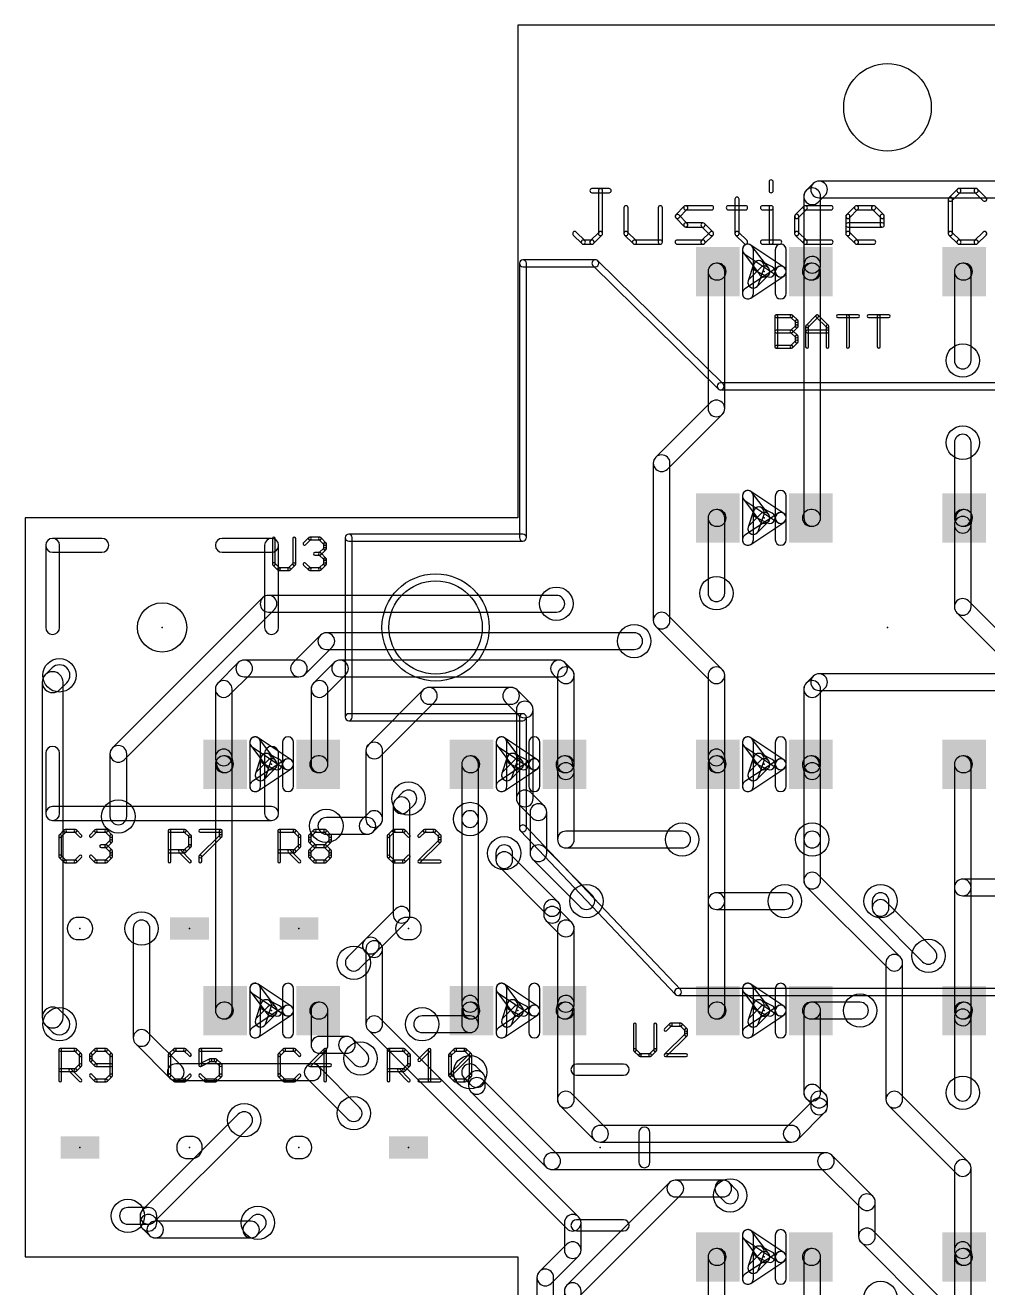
# Model space of a CAD drawing. Extents: x 1.5 to 33.1, y 0.5 to 50.
# Drawn here: x 1.5 to 19.08, y 26.94 to 50 of the extents above; entities that cross this region are included whole.
import ezdxf

# ---------------------------------------------------------------- set-up
doc = ezdxf.new("R2010")
doc.units = 0
for name, color, linetype in [('16', 175, 'CONTINUOUS'), ('18', 82, 'CONTINUOUS'), ('20', 7, 'CONTINUOUS'), ('21', 251, 'CONTINUOUS'), ('22', 2, 'CONTINUOUS'), ('23', 7, 'CONTINUOUS'), ('24', 7, 'CONTINUOUS'), ('25', 253, 'CONTINUOUS')]:
    doc.layers.add(name, color=color, linetype=linetype)

# ---------------------------------------------------------------- blocks, each defined once
blk = doc.blocks.new('RECT')
blk.add_solid([(-0.5, -0.5), (0.5, -0.5), (-0.5, 0.5), (0.5, 0.5)])
blk = doc.blocks.new('ROUNDV')
blk.add_circle((0, 0), 0.5)

msp = doc.modelspace()

# ---------------------------------------------------------------- linework, layer by layer
at = {"layer": '16'}
for points in [[(15.8922, 47.1078), (15.7672, 46.9828, 1), (15.9828, 46.7672), (16.1078, 46.8922, 1)], [(20.25, 47.1524), (16, 47.1524, 1), (16, 46.8476), (20.25, 46.8476, 1)], [(15.7226, 46.875), (15.7226, 45.625, 1), (16.0274, 45.625), (16.0274, 46.875, 1)], [(15.7256, 45.6549), (15.7006, 45.5299, 1), (15.9994, 45.4701), (16.0244, 45.5951, 1)], [(14.2774, 43), (14.2774, 45.5, 1), (13.9726, 45.5), (13.9726, 43, 1)], [(14.125, 45.3476), (14.15, 45.3476, 1), (14.15, 45.6524), (14.125, 45.6524, 1)], [(15.875, 45.6524), (15.85, 45.6524, 1), (15.85, 45.3476), (15.875, 45.3476, 1)], [(15.7226, 45.5), (15.7226, 41, 1), (16.0274, 41), (16.0274, 45.5, 1)], [(18.7774, 43.875), (18.7774, 45.5, 1), (18.4726, 45.5), (18.4726, 43.875, 1)], [(18.625, 45.3476), (18.65, 45.3476, 1), (18.65, 45.6524), (18.625, 45.6524, 1)], [(13.2328, 41.8922), (14.2328, 42.8922, 1), (14.0172, 43.1078), (13.0172, 42.1078, 1)], [(18.4726, 42.375), (18.4726, 41, 1), (18.7774, 41), (18.7774, 42.375, 1)], [(13.2774, 39.125), (13.2774, 42, 1), (12.9726, 42), (12.9726, 39.125, 1)], [(14.2774, 39.625), (14.2774, 41, 1), (13.9726, 41), (13.9726, 39.625, 1)], [(14.125, 40.8476), (14.15, 40.8476, 1), (14.15, 41.1524), (14.125, 41.1524, 1)], [(15.875, 41.1524), (15.85, 41.1524, 1), (15.85, 40.8476), (15.875, 40.8476, 1)], [(18.625, 40.8476), (18.65, 40.8476, 1), (18.65, 41.1524), (18.625, 41.1524, 1)], [(18.7744, 40.8451), (18.7994, 40.9701, 1), (18.5006, 41.0299), (18.4756, 40.9049, 1)], [(18.7774, 39.375), (18.7774, 40.875, 1), (18.4726, 40.875), (18.4726, 39.375, 1)], [(5.8358, 39.5413), (3.0926, 36.7981, 1), (3.3082, 36.5825), (6.0514, 39.3257, 1)], [(11.2014, 39.5859), (5.9436, 39.5859, 1), (5.9436, 39.2811), (11.2014, 39.2811, 1)], [(19.6078, 38.6078), (18.7328, 39.4828, 1), (18.5172, 39.2672), (19.3922, 38.3922, 1)], [(14.2328, 38.2328), (13.2328, 39.2328, 1), (13.0172, 39.0172), (14.0172, 38.0172, 1)], [(6.6078, 38.1422), (7.1078, 38.6422, 1), (6.8922, 38.8578), (6.3922, 38.3578, 1)], [(7, 38.5976), (12.625, 38.5976, 1), (12.625, 38.9024), (7, 38.9024, 1)], [(1.9903, 38.2597), (1.8653, 38.1347, 1), (2.1347, 37.8653), (2.2597, 37.9903, 1)], [(5.2328, 37.7672), (5.6078, 38.1422, 1), (5.3922, 38.3578), (5.0172, 37.9828, 1)], [(5.5, 38.0976), (6.5, 38.0976, 1), (6.5, 38.4024), (5.5, 38.4024, 1)], [(7.1422, 38.3578), (6.7672, 37.9828, 1), (6.9828, 37.7672), (7.3578, 38.1422, 1)], [(11.25, 38.4024), (7.25, 38.4024, 1), (7.25, 38.0976), (11.25, 38.0976, 1)], [(11.4828, 38.2328), (11.3578, 38.3578, 1), (11.1422, 38.1422), (11.2672, 38.0172, 1)], [(1.8095, 38), (1.8095, 31.875, 1), (2.1905, 31.875), (2.1905, 38, 1)], [(11.5274, 36.5), (11.5274, 38.125, 1), (11.2226, 38.125), (11.2226, 36.5, 1)], [(14.2774, 36.625), (14.2774, 38.125, 1), (13.9726, 38.125), (13.9726, 36.625, 1)], [(15.8922, 38.1078), (15.7672, 37.9828, 1), (15.9828, 37.7672), (16.1078, 37.8922, 1)], [(20.25, 38.1524), (16, 38.1524, 1), (16, 37.8476), (20.25, 37.8476, 1)], [(5.2774, 36.625), (5.2774, 37.875, 1), (4.9726, 37.875), (4.9726, 36.625, 1)], [(6.7226, 37.875), (6.7226, 36.5, 1), (7.0274, 36.5), (7.0274, 37.875, 1)], [(7.9828, 36.6422), (8.9828, 37.6422, 1), (8.7672, 37.8578), (7.7672, 36.8578, 1)], [(8.875, 37.5976), (10.375, 37.5976, 1), (10.375, 37.9024), (8.875, 37.9024, 1)], [(10.2672, 37.6422), (10.5172, 37.3922, 1), (10.7328, 37.6078), (10.4828, 37.8578, 1)], [(15.7226, 37.875), (15.7226, 36.5, 1), (16.0274, 36.5), (16.0274, 37.875, 1)], [(10.4726, 37.5), (10.4726, 35.875, 1), (10.7774, 35.875), (10.7774, 37.5, 1)], [(8.0274, 35.5), (8.0274, 36.75, 1), (7.7226, 36.75), (7.7226, 35.5, 1)], [(3.048, 36.6903), (3.048, 35.5473, 1), (3.3528, 35.5473), (3.3528, 36.6903, 1)], [(4.9756, 36.5951), (5.0006, 36.4701, 1), (5.2994, 36.5299), (5.2744, 36.6549, 1)], [(13.9756, 36.5951), (14.0006, 36.4701, 1), (14.2994, 36.5299), (14.2744, 36.6549, 1)], [(4.9726, 36.5), (4.9726, 32, 1), (5.2774, 32), (5.2774, 36.5, 1)], [(5.125, 36.3476), (5.15, 36.3476, 1), (5.15, 36.6524), (5.125, 36.6524, 1)], [(6.875, 36.6524), (6.85, 36.6524, 1), (6.85, 36.3476), (6.875, 36.3476, 1)], [(9.7774, 35.5), (9.7774, 36.5, 1), (9.4726, 36.5), (9.4726, 35.5, 1)], [(9.625, 36.3476), (9.65, 36.3476, 1), (9.65, 36.6524), (9.625, 36.6524, 1)], [(11.375, 36.6524), (11.35, 36.6524, 1), (11.35, 36.3476), (11.375, 36.3476, 1)], [(11.5244, 36.4049), (11.4994, 36.5299, 1), (11.2006, 36.4701), (11.2256, 36.3451, 1)], [(11.5274, 35.125), (11.5274, 36.375, 1), (11.2226, 36.375), (11.2226, 35.125, 1)], [(13.9726, 36.5), (13.9726, 34, 1), (14.2774, 34), (14.2774, 36.5, 1)], [(14.125, 36.3476), (14.15, 36.3476, 1), (14.15, 36.6524), (14.125, 36.6524, 1)], [(15.875, 36.6524), (15.85, 36.6524, 1), (15.85, 36.3476), (15.875, 36.3476, 1)], [(16.0244, 36.4049), (15.9994, 36.5299, 1), (15.7006, 36.4701), (15.7256, 36.3451, 1)], [(16.0274, 35.125), (16.0274, 36.375, 1), (15.7226, 36.375), (15.7226, 35.125, 1)], [(18.7774, 34.25), (18.7774, 36.5, 1), (18.4726, 36.5), (18.4726, 34.25, 1)], [(18.625, 36.3476), (18.65, 36.3476, 1), (18.65, 36.6524), (18.625, 36.6524, 1)], [(8.4828, 35.6422), (8.6078, 35.7672, 1), (8.3922, 35.9828), (8.2672, 35.8578, 1)], [(10.5172, 35.7672), (10.7672, 35.5172, 1), (10.9828, 35.7328), (10.7328, 35.9828, 1)], [(8.5274, 33.75), (8.5274, 35.75, 1), (8.2226, 35.75), (8.2226, 33.75, 1)], [(10.7226, 35.625), (10.7226, 34.875, 1), (11.0274, 34.875), (11.0274, 35.625, 1)], [(7, 35.2226), (7.75, 35.2226, 1), (7.75, 35.5274), (7, 35.5274, 1)], [(7.8578, 35.2672), (7.9828, 35.3922, 1), (7.7672, 35.6078), (7.6422, 35.4828, 1)], [(9.7774, 32.125), (9.7774, 35.5, 1), (9.4726, 35.5), (9.4726, 32.125, 1)], [(13.5, 35.2774), (11.375, 35.2774, 1), (11.375, 34.9726), (13.5, 34.9726, 1)], [(16.0274, 34.375), (16.0274, 35.125, 1), (15.7226, 35.125), (15.7226, 34.375, 1)], [(11.2328, 33.9828), (10.3578, 34.8578, 1), (10.1422, 34.6422), (11.0172, 33.7672, 1)], [(10.4024, 34.75), (10.4024, 34.875, 1), (10.0976, 34.875), (10.0976, 34.75, 1)], [(10.7672, 34.7672), (11.6422, 33.8922, 1), (11.8578, 34.1078), (10.9828, 34.9828, 1)], [(17.4828, 32.9828), (15.9828, 34.4828, 1), (15.7672, 34.2672), (17.2672, 32.7672, 1)], [(18.7774, 32), (18.7774, 34.25, 1), (18.4726, 34.25), (18.4726, 32, 1)], [(18.625, 34.0976), (20.625, 34.0976, 1), (20.625, 34.4024), (18.625, 34.4024, 1)], [(13.9726, 34), (13.9726, 32, 1), (14.2774, 32), (14.2774, 34, 1)], [(15.375, 34.1524), (14.125, 34.1524, 1), (14.125, 33.8476), (15.375, 33.8476, 1)], [(17.2774, 33.875), (17.2774, 34, 1), (16.9726, 34), (16.9726, 33.875, 1)], [(7.9203, 33.0797), (8.4828, 33.6422, 1), (8.2672, 33.8578), (7.7047, 33.2953, 1)], [(11.4828, 33.6078), (11.2328, 33.8578, 1), (11.0172, 33.6422), (11.2672, 33.3922, 1)], [(11.2774, 33.75), (11.2774, 33.875, 1), (10.9726, 33.875), (10.9726, 33.75, 1)], [(18.1078, 33.1078), (17.2328, 33.9828, 1), (17.0172, 33.7672), (17.8922, 32.8922, 1)], [(3.7774, 31.5), (3.7774, 33.5, 1), (3.4726, 33.5), (3.4726, 31.5, 1)], [(11.5274, 32.125), (11.5274, 33.5, 1), (11.2226, 33.5), (11.2226, 32.125, 1)], [(7.6078, 32.7672), (7.9203, 33.0797, 1), (7.7047, 33.2953), (7.3922, 32.9828, 1)], [(7.9828, 33.2328), (7.9203, 33.2953, 1), (7.7047, 33.0797), (7.7672, 33.0172, 1)], [(7.7226, 33.125), (7.7226, 31.75, 1), (8.0274, 31.75), (8.0274, 33.125, 1)], [(17.5274, 30.375), (17.5274, 32.875, 1), (17.2226, 32.875), (17.2226, 30.375, 1)], [(1.8653, 31.7403), (1.9903, 31.6153, 1), (2.2597, 31.8847), (2.1347, 32.0097, 1)], [(5.125, 31.8476), (5.15, 31.8476, 1), (5.15, 32.1524), (5.125, 32.1524, 1)], [(6.875, 32.1524), (6.85, 32.1524, 1), (6.85, 31.8476), (6.875, 31.8476, 1)], [(7.0274, 31.375), (7.0274, 32, 1), (6.7226, 32), (6.7226, 31.375, 1)], [(9.4756, 32.0951), (9.5006, 31.9701, 1), (9.7994, 32.0299), (9.7744, 32.1549, 1)], [(9.4726, 32), (9.4726, 31.75, 1), (9.7774, 31.75), (9.7774, 32, 1)], [(9.625, 31.8476), (9.65, 31.8476, 1), (9.65, 32.1524), (9.625, 32.1524, 1)], [(11.2256, 32.1549), (11.2006, 32.0299, 1), (11.4994, 31.9701), (11.5244, 32.0951, 1)], [(11.375, 32.1524), (11.35, 32.1524, 1), (11.35, 31.8476), (11.375, 31.8476, 1)], [(11.5274, 30.375), (11.5274, 32, 1), (11.2226, 32), (11.2226, 30.375, 1)], [(14.125, 31.8476), (14.15, 31.8476, 1), (14.15, 32.1524), (14.125, 32.1524, 1)], [(15.875, 32.1524), (15.85, 32.1524, 1), (15.85, 31.8476), (15.875, 31.8476, 1)], [(16.75, 32.1524), (15.85, 32.1524, 1), (15.85, 31.8476), (16.75, 31.8476, 1)], [(15.7226, 32), (15.7226, 30.5, 1), (16.0274, 30.5), (16.0274, 32, 1)], [(18.625, 31.8476), (18.65, 31.8476, 1), (18.65, 32.1524), (18.625, 32.1524, 1)], [(18.7744, 31.8451), (18.7994, 31.9701, 1), (18.5006, 32.0299), (18.4756, 31.9049, 1)], [(7.7672, 31.6422), (11.3922, 28.0172, 1), (11.6078, 28.2328), (7.9828, 31.8578, 1)], [(9.625, 31.9024), (8.75, 31.9024, 1), (8.75, 31.5976), (9.625, 31.5976, 1)], [(18.4726, 31.875), (18.4726, 30.5, 1), (18.7774, 30.5), (18.7774, 31.875, 1)], [(4.3578, 30.9828), (3.7328, 31.6078, 1), (3.5172, 31.3922), (4.1422, 30.7672, 1)], [(7.375, 31.5274), (6.875, 31.5274, 1), (6.875, 31.2226), (7.375, 31.2226, 1)], [(7.7328, 31.2328), (7.4828, 31.4828, 1), (7.2672, 31.2672), (7.5172, 31.0172, 1)], [(6.75, 31.0274), (4.25, 31.0274, 1), (4.25, 30.7226), (6.75, 30.7226, 1)], [(7.6078, 30.2328), (6.8578, 30.9828, 1), (6.6422, 30.7672), (7.3922, 30.0172, 1)], [(9.5172, 30.7672), (9.6422, 30.6422, 1), (9.8578, 30.8578), (9.7328, 30.9828, 1)], [(9.6422, 30.5172), (11.0172, 29.1422, 1), (11.2328, 29.3578), (9.8578, 30.7328, 1)], [(9.5976, 30.75), (9.5976, 30.625, 1), (9.9024, 30.625), (9.9024, 30.75, 1)], [(12.1078, 29.8578), (11.4828, 30.4828, 1), (11.2672, 30.2672), (11.8922, 29.6422, 1)], [(15.7672, 30.3922), (15.8922, 30.2672, 1), (16.1078, 30.4828), (15.9828, 30.6078, 1)], [(15.8476, 30.375), (15.8476, 30.25, 1), (16.1524, 30.25), (16.1524, 30.375, 1)], [(18.7328, 29.2328), (17.4828, 30.4828, 1), (17.2672, 30.2672), (18.5172, 29.0172, 1)], [(15.8922, 30.3578), (15.3922, 29.8578, 1), (15.6078, 29.6422), (16.1078, 30.1422, 1)], [(5.3922, 30.1078), (3.6422, 28.3578, 1), (3.8578, 28.1422), (5.6078, 29.8922, 1)], [(15.5, 29.9024), (12, 29.9024, 1), (12, 29.5976), (15.5, 29.5976, 1)], [(11.125, 29.0976), (16.125, 29.0976, 1), (16.125, 29.4024), (11.125, 29.4024, 1)], [(16.0172, 29.1422), (16.7672, 28.3922, 1), (16.9828, 28.6078), (16.2328, 29.3578, 1)], [(18.7774, 27.625), (18.7774, 29.125, 1), (18.4726, 29.125), (18.4726, 27.625, 1)], [(13.2672, 28.8578), (11.3922, 26.9828, 1), (11.6078, 26.7672), (13.4828, 28.6422, 1)], [(14.25, 28.9024), (13.375, 28.9024, 1), (13.375, 28.5976), (14.25, 28.5976, 1)], [(14.4828, 28.7328), (14.3578, 28.8578, 1), (14.1422, 28.6422), (14.2672, 28.5172, 1)], [(16.7226, 28.5), (16.7226, 27.875, 1), (17.0274, 27.875), (17.0274, 28.5, 1)], [(3.75, 28.4024), (3.375, 28.4024, 1), (3.375, 28.0976), (3.75, 28.0976, 1)], [(3.9024, 28.125), (3.9024, 28.25, 1), (3.5976, 28.25), (3.5976, 28.125, 1)], [(3.6422, 28.0172), (3.7672, 27.8922, 1), (3.9828, 28.1078), (3.8578, 28.2328, 1)], [(3.875, 27.8476), (5.625, 27.8476, 1), (5.625, 28.1524), (3.875, 28.1524, 1)], [(5.7328, 27.8922), (5.8578, 28.0172, 1), (5.6422, 28.2328), (5.5172, 28.1078, 1)], [(11.3476, 28.125), (11.3476, 27.625, 1), (11.6524, 27.625), (11.6524, 28.125, 1)], [(16.7672, 27.7672), (18.0172, 26.5172, 1), (18.2328, 26.7328), (16.9828, 27.9828, 1)], [(11.3922, 27.7328), (10.8922, 27.2328, 1), (11.1078, 27.0172), (11.6078, 27.5172, 1)], [(18.4756, 27.5951), (18.5006, 27.4701, 1), (18.7994, 27.5299), (18.7744, 27.6549, 1)], [(13.9726, 27.5), (13.9726, 25.875, 1), (14.2774, 25.875), (14.2774, 27.5, 1)], [(14.125, 27.3476), (14.15, 27.3476, 1), (14.15, 27.6524), (14.125, 27.6524, 1)], [(15.875, 27.6524), (15.85, 27.6524, 1), (15.85, 27.3476), (15.875, 27.3476, 1)], [(15.7226, 27.5), (15.7226, 26.375, 1), (16.0274, 26.375), (16.0274, 27.5, 1)], [(18.7774, 25), (18.7774, 27.5, 1), (18.4726, 27.5), (18.4726, 25, 1)], [(18.625, 27.3476), (18.65, 27.3476, 1), (18.65, 27.6524), (18.625, 27.6524, 1)], [(10.8476, 27.125), (10.8476, 22, 1), (11.1524, 22), (11.1524, 27.125, 1)], [(11.3476, 26.875), (11.3476, 24.125, 1), (11.6524, 24.125), (11.6524, 26.875, 1)]]:
    msp.add_lwpolyline(points, format="xyb", close=True, dxfattribs=at)
at = {"layer": '20'}
for p, q in [((24, 50), (10.5, 50)), ((10.5, 50), (10.5, 41)), ((1.5, 41), (1.5, 27.5)), ((10.5, 41), (1.5, 41)), ((1.5, 27.5), (10.5, 27.5)), ((10.5, 27.5), (10.5, 0.5))]:
    msp.add_line(p, q, dxfattribs=at)
for centre, radius in [((17.25, 48.5), 0.8), ((4, 39), 0.45)]:
    msp.add_circle(centre, radius, dxfattribs=at)
at = {"layer": '21'}
for points in [[(11.916, 45.7155), (10.59, 45.7155, 1), (10.59, 45.5885), (11.916, 45.5885, 1)], [(10.5265, 45.652), (10.5265, 40.64, 1), (10.6535, 40.64), (10.6535, 45.652, 1)], [(14.2465, 43.4493), (11.9605, 45.6973, 1), (11.8715, 45.6067), (14.1575, 43.3587, 1)], [(20.952, 43.4675), (14.202, 43.4675, 1), (14.202, 43.3405), (20.952, 43.3405, 1)], [(2.9, 40.627), (2, 40.627, 1), (2, 40.373), (2.9, 40.373, 1)], [(1.873, 40.5), (1.873, 39, 1), (2.127, 39), (2.127, 40.5, 1)], [(6, 40.627), (5.1, 40.627, 1), (5.1, 40.373), (6, 40.373, 1)], [(6.127, 39), (6.127, 40.5, 1), (5.873, 40.5), (5.873, 39, 1)], [(10.59, 40.7035), (7.41, 40.7035, 1), (7.41, 40.5765), (10.59, 40.5765, 1)], [(7.3465, 40.64), (7.3465, 37.36, 1), (7.4735, 37.36), (7.4735, 40.64, 1)], [(7.41, 37.2965), (10.59, 37.2965, 1), (10.59, 37.4235), (7.41, 37.4235, 1)], [(10.5265, 37.36), (10.5265, 35.328, 1), (10.6535, 35.328), (10.6535, 37.36, 1)], [(2.127, 35.6), (2.127, 36.7, 1), (1.873, 36.7), (1.873, 35.6, 1)], [(5.873, 36.7), (5.873, 35.6, 1), (6.127, 35.6), (6.127, 36.7, 1)], [(6, 35.727), (2, 35.727, 1), (2, 35.473), (6, 35.473, 1)], [(10.5439, 35.2843), (13.3779, 32.2963, 1), (13.4701, 32.3837), (10.6361, 35.3717, 1)], [(2.5305, 33.7032), (2.4695, 33.7032, 1), (2.4695, 33.2968), (2.5305, 33.2968, 1)], [(8.5305, 33.7032), (8.4695, 33.7032, 1), (8.4695, 33.2968), (8.5305, 33.2968, 1)], [(13.424, 32.2765), (21.23, 32.2765, 1), (21.23, 32.4035), (13.424, 32.4035, 1)], [(11.5706, 30.8208), (12.4294, 30.8208, 1), (12.4294, 31.024), (11.5706, 31.024, 1)], [(12.7088, 29.7684), (12.7088, 29.2316, 1), (12.912, 29.2316), (12.912, 29.7684, 1)], [(4.5305, 29.7032), (4.4695, 29.7032, 1), (4.4695, 29.2968), (4.5305, 29.2968, 1)], [(6.5305, 29.7032), (6.4695, 29.7032, 1), (6.4695, 29.2968), (6.5305, 29.2968, 1)], [(12.4294, 28.1792), (11.5706, 28.1792, 1), (11.5706, 27.976), (12.4294, 27.976, 1)]]:
    msp.add_lwpolyline(points, format="xyb", close=True, dxfattribs=at)
for radius in [0.9793, 0.8523]:
    msp.add_circle((8.996, 39), radius, dxfattribs=at)
at = {"layer": '22'}
for points in [[(15.3555, 45.5832), (14.7555, 45.9832, 1), (14.6445, 45.8168), (15.2445, 45.4168, 1)], [(14.8, 45.1), (14.8, 45.9, 1), (14.6, 45.9), (14.6, 45.1, 1)], [(14.62, 45.84), (14.92, 45.44, 1), (15.08, 45.56), (14.78, 45.96, 1)], [(15.2, 45.9), (15.2, 45.5, 1), (15.4, 45.5), (15.4, 45.9, 1)], [(14.8949, 45.2684), (14.9949, 45.5684, 1), (14.8051, 45.6316), (14.7051, 45.3316, 1)], [(14.8553, 45.5106), (15.0553, 45.4106, 1), (15.1447, 45.5894), (14.9447, 45.6894, 1)], [(15.2445, 45.5832), (14.6445, 45.1832, 1), (14.7555, 45.0168), (15.3555, 45.4168, 1)], [(14.9293, 45.5707), (14.7293, 45.3707, 1), (14.8707, 45.2293), (15.0707, 45.4293, 1)], [(15.2, 45.5), (15.2, 45.1, 1), (15.4, 45.1), (15.4, 45.5, 1)], [(15.3555, 41.0832), (14.7555, 41.4832, 1), (14.6445, 41.3168), (15.2445, 40.9168, 1)], [(14.8, 40.6), (14.8, 41.4, 1), (14.6, 41.4), (14.6, 40.6, 1)], [(14.62, 41.34), (14.92, 40.94, 1), (15.08, 41.06), (14.78, 41.46, 1)], [(15.2, 41.4), (15.2, 41, 1), (15.4, 41), (15.4, 41.4, 1)], [(15.2445, 41.0832), (14.6445, 40.6832, 1), (14.7555, 40.5168), (15.3555, 40.9168, 1)], [(14.8949, 40.7684), (14.9949, 41.0684, 1), (14.8051, 41.1316), (14.7051, 40.8316, 1)], [(14.9293, 41.0707), (14.7293, 40.8707, 1), (14.8707, 40.7293), (15.0707, 40.9293, 1)], [(14.8553, 41.0106), (15.0553, 40.9106, 1), (15.1447, 41.0894), (14.9447, 41.1894, 1)], [(15.2, 41), (15.2, 40.6, 1), (15.4, 40.6), (15.4, 41, 1)], [(6.3555, 36.5832), (5.7555, 36.9832, 1), (5.6445, 36.8168), (6.2445, 36.4168, 1)], [(5.8, 36.1), (5.8, 36.9, 1), (5.6, 36.9), (5.6, 36.1, 1)], [(5.62, 36.84), (5.92, 36.44, 1), (6.08, 36.56), (5.78, 36.96, 1)], [(6.2, 36.9), (6.2, 36.5, 1), (6.4, 36.5), (6.4, 36.9, 1)], [(10.8555, 36.5832), (10.2555, 36.9832, 1), (10.1445, 36.8168), (10.7445, 36.4168, 1)], [(10.3, 36.1), (10.3, 36.9, 1), (10.1, 36.9), (10.1, 36.1, 1)], [(10.12, 36.84), (10.42, 36.44, 1), (10.58, 36.56), (10.28, 36.96, 1)], [(10.7, 36.9), (10.7, 36.5, 1), (10.9, 36.5), (10.9, 36.9, 1)], [(15.3555, 36.5832), (14.7555, 36.9832, 1), (14.6445, 36.8168), (15.2445, 36.4168, 1)], [(14.8, 36.1), (14.8, 36.9, 1), (14.6, 36.9), (14.6, 36.1, 1)], [(14.62, 36.84), (14.92, 36.44, 1), (15.08, 36.56), (14.78, 36.96, 1)], [(15.2, 36.9), (15.2, 36.5, 1), (15.4, 36.5), (15.4, 36.9, 1)], [(5.8949, 36.2684), (5.9949, 36.5684, 1), (5.8051, 36.6316), (5.7051, 36.3316, 1)], [(5.8553, 36.5106), (6.0553, 36.4106, 1), (6.1447, 36.5894), (5.9447, 36.6894, 1)], [(10.3949, 36.2684), (10.4949, 36.5684, 1), (10.3051, 36.6316), (10.2051, 36.3316, 1)], [(10.3553, 36.5106), (10.5553, 36.4106, 1), (10.6447, 36.5894), (10.4447, 36.6894, 1)], [(14.8949, 36.2684), (14.9949, 36.5684, 1), (14.8051, 36.6316), (14.7051, 36.3316, 1)], [(14.8553, 36.5106), (15.0553, 36.4106, 1), (15.1447, 36.5894), (14.9447, 36.6894, 1)], [(6.2445, 36.5832), (5.6445, 36.1832, 1), (5.7555, 36.0168), (6.3555, 36.4168, 1)], [(5.9293, 36.5707), (5.7293, 36.3707, 1), (5.8707, 36.2293), (6.0707, 36.4293, 1)], [(6.2, 36.5), (6.2, 36.1, 1), (6.4, 36.1), (6.4, 36.5, 1)], [(10.7445, 36.5832), (10.1445, 36.1832, 1), (10.2555, 36.0168), (10.8555, 36.4168, 1)], [(10.4293, 36.5707), (10.2293, 36.3707, 1), (10.3707, 36.2293), (10.5707, 36.4293, 1)], [(10.7, 36.5), (10.7, 36.1, 1), (10.9, 36.1), (10.9, 36.5, 1)], [(15.2445, 36.5832), (14.6445, 36.1832, 1), (14.7555, 36.0168), (15.3555, 36.4168, 1)], [(14.9293, 36.5707), (14.7293, 36.3707, 1), (14.8707, 36.2293), (15.0707, 36.4293, 1)], [(15.2, 36.5), (15.2, 36.1, 1), (15.4, 36.1), (15.4, 36.5, 1)], [(6.3555, 32.0832), (5.7555, 32.4832, 1), (5.6445, 32.3168), (6.2445, 31.9168, 1)], [(5.8, 31.6), (5.8, 32.4, 1), (5.6, 32.4), (5.6, 31.6, 1)], [(5.62, 32.34), (5.92, 31.94, 1), (6.08, 32.06), (5.78, 32.46, 1)], [(6.2, 32.4), (6.2, 32, 1), (6.4, 32), (6.4, 32.4, 1)], [(10.8555, 32.0832), (10.2555, 32.4832, 1), (10.1445, 32.3168), (10.7445, 31.9168, 1)], [(10.3, 31.6), (10.3, 32.4, 1), (10.1, 32.4), (10.1, 31.6, 1)], [(10.12, 32.34), (10.42, 31.94, 1), (10.58, 32.06), (10.28, 32.46, 1)], [(10.7, 32.4), (10.7, 32, 1), (10.9, 32), (10.9, 32.4, 1)], [(15.3555, 32.0832), (14.7555, 32.4832, 1), (14.6445, 32.3168), (15.2445, 31.9168, 1)], [(14.8, 31.6), (14.8, 32.4, 1), (14.6, 32.4), (14.6, 31.6, 1)], [(14.62, 32.34), (14.92, 31.94, 1), (15.08, 32.06), (14.78, 32.46, 1)], [(15.2, 32.4), (15.2, 32, 1), (15.4, 32), (15.4, 32.4, 1)], [(6.2445, 32.0832), (5.6445, 31.6832, 1), (5.7555, 31.5168), (6.3555, 31.9168, 1)], [(5.8949, 31.7684), (5.9949, 32.0684, 1), (5.8051, 32.1316), (5.7051, 31.8316, 1)], [(5.9293, 32.0707), (5.7293, 31.8707, 1), (5.8707, 31.7293), (6.0707, 31.9293, 1)], [(5.8553, 32.0106), (6.0553, 31.9106, 1), (6.1447, 32.0894), (5.9447, 32.1894, 1)], [(6.2, 32), (6.2, 31.6, 1), (6.4, 31.6), (6.4, 32, 1)], [(10.7445, 32.0832), (10.1445, 31.6832, 1), (10.2555, 31.5168), (10.8555, 31.9168, 1)], [(10.3949, 31.7684), (10.4949, 32.0684, 1), (10.3051, 32.1316), (10.2051, 31.8316, 1)], [(10.4293, 32.0707), (10.2293, 31.8707, 1), (10.3707, 31.7293), (10.5707, 31.9293, 1)], [(10.3553, 32.0106), (10.5553, 31.9106, 1), (10.6447, 32.0894), (10.4447, 32.1894, 1)], [(10.7, 32), (10.7, 31.6, 1), (10.9, 31.6), (10.9, 32, 1)], [(15.2445, 32.0832), (14.6445, 31.6832, 1), (14.7555, 31.5168), (15.3555, 31.9168, 1)], [(14.8949, 31.7684), (14.9949, 32.0684, 1), (14.8051, 32.1316), (14.7051, 31.8316, 1)], [(14.9293, 32.0707), (14.7293, 31.8707, 1), (14.8707, 31.7293), (15.0707, 31.9293, 1)], [(14.8553, 32.0106), (15.0553, 31.9106, 1), (15.1447, 32.0894), (14.9447, 32.1894, 1)], [(15.2, 32), (15.2, 31.6, 1), (15.4, 31.6), (15.4, 32, 1)], [(15.3555, 27.5832), (14.7555, 27.9832, 1), (14.6445, 27.8168), (15.2445, 27.4168, 1)], [(14.8, 27.1), (14.8, 27.9, 1), (14.6, 27.9), (14.6, 27.1, 1)], [(14.62, 27.84), (14.92, 27.44, 1), (15.08, 27.56), (14.78, 27.96, 1)], [(15.2, 27.9), (15.2, 27.5, 1), (15.4, 27.5), (15.4, 27.9, 1)], [(14.8949, 27.2684), (14.9949, 27.5684, 1), (14.8051, 27.6316), (14.7051, 27.3316, 1)], [(14.8553, 27.5106), (15.0553, 27.4106, 1), (15.1447, 27.5894), (14.9447, 27.6894, 1)], [(15.2445, 27.5832), (14.6445, 27.1832, 1), (14.7555, 27.0168), (15.3555, 27.4168, 1)], [(14.9293, 27.5707), (14.7293, 27.3707, 1), (14.8707, 27.2293), (15.0707, 27.4293, 1)], [(15.2, 27.5), (15.2, 27.1, 1), (15.4, 27.1), (15.4, 27.5, 1)]]:
    msp.add_lwpolyline(points, format="xyb", close=True, dxfattribs=at)
at = {"layer": '23'}
for p in [(4, 39), (17.25, 39), (2.5, 33.5), (4.5, 33.5), (6.5, 33.5), (8.5, 33.5), (2.5, 29.5), (4.5, 29.5), (6.5, 29.5), (8.5, 29.5), (12, 29.5)]:
    msp.add_point(p, dxfattribs=at)
at = {"layer": '24'}
for p in [(15, 45.5), (15, 41), (6, 36.5), (10.5, 36.5), (15, 36.5), (6, 32), (10.5, 32), (15, 32), (15, 27.5)]:
    msp.add_point(p, dxfattribs=at)
at = {"layer": '25'}
for points in [[(15.087, 47.1355), (15.087, 46.9787, 1), (15.1632, 46.9787), (15.1632, 47.1355, 1)], [(11.8516, 46.9406), (12.1652, 46.9406, 1), (12.1652, 47.0168), (11.8516, 47.0168, 1)], [(12.0465, 46.1949), (12.0465, 46.9787, 1), (11.9703, 46.9787), (11.9703, 46.1949, 1)], [(14.4633, 46.8219), (14.4633, 46.1949, 1), (14.5395, 46.1949), (14.5395, 46.8219, 1)], [(18.5284, 47.0056), (18.3716, 46.8489, 1), (18.4255, 46.795), (18.5823, 46.9518, 1)], [(18.3605, 46.8219), (18.3605, 46.1949, 1), (18.4367, 46.1949), (18.4367, 46.8219, 1)], [(18.8689, 47.0168), (18.5553, 47.0168, 1), (18.5553, 46.9406), (18.8689, 46.9406, 1)], [(19.0526, 46.8489), (18.8958, 47.0056, 1), (18.8419, 46.9518), (18.9987, 46.795, 1)], [(12.4355, 46.6652), (12.4355, 46.1949, 1), (12.5117, 46.1949), (12.5117, 46.6652, 1)], [(13.1388, 46.0381), (13.1388, 46.6652, 1), (13.0626, 46.6652), (13.0626, 46.0381, 1)], [(13.4361, 46.4815), (13.5928, 46.6382, 1), (13.539, 46.6921), (13.3822, 46.5353, 1)], [(13.5659, 46.6271), (14.0362, 46.6271, 1), (14.0362, 46.7033), (13.5659, 46.7033, 1)], [(14.3447, 46.6271), (14.6582, 46.6271, 1), (14.6582, 46.7033), (14.3447, 46.7033, 1)], [(14.9683, 46.6271), (15.1251, 46.6271, 1), (15.1251, 46.7033), (14.9683, 46.7033, 1)], [(15.087, 46.6652), (15.087, 46.0381, 1), (15.1632, 46.0381), (15.1632, 46.6652, 1)], [(15.7218, 46.6921), (15.5651, 46.5353, 1), (15.619, 46.4815), (15.7757, 46.6382, 1)], [(16.2191, 46.7033), (15.7488, 46.7033, 1), (15.7488, 46.6271), (16.2191, 46.6271, 1)], [(16.5545, 46.4815), (16.7112, 46.6382, 1), (16.6574, 46.6921), (16.5006, 46.5353, 1)], [(16.6843, 46.6271), (16.9978, 46.6271, 1), (16.9978, 46.7033), (16.6843, 46.7033, 1)], [(16.9709, 46.6382), (17.1277, 46.4815, 1), (17.1815, 46.5353), (17.0248, 46.6921, 1)], [(13.5928, 46.3786), (13.4361, 46.5353, 1), (13.3822, 46.4815), (13.539, 46.3247, 1)], [(13.8794, 46.3897), (13.5659, 46.3897, 1), (13.5659, 46.3135), (13.8794, 46.3135, 1)], [(14.0631, 46.2218), (13.9064, 46.3786, 1), (13.8525, 46.3247), (14.0093, 46.1679, 1)], [(15.5539, 46.5084), (15.5539, 46.1949, 1), (15.6301, 46.1949), (15.6301, 46.5084, 1)], [(16.5656, 46.1949), (16.5656, 46.5084, 1), (16.4894, 46.5084), (16.4894, 46.1949, 1)], [(17.1546, 46.3897), (16.5275, 46.3897, 1), (16.5275, 46.3135), (17.1546, 46.3135, 1)], [(17.1165, 46.5084), (17.1165, 46.3516, 1), (17.1927, 46.3516), (17.1927, 46.5084, 1)], [(11.5112, 46.1679), (11.6679, 46.0112, 1), (11.7218, 46.065), (11.565, 46.2218, 1)], [(11.8786, 46.0112), (12.0353, 46.1679, 1), (11.9815, 46.2218), (11.8247, 46.065, 1)], [(12.4467, 46.1679), (12.6034, 46.0112, 1), (12.6573, 46.065), (12.5006, 46.2218, 1)], [(13.9064, 46.0112), (14.0631, 46.1679, 1), (14.0093, 46.2218), (13.8525, 46.065, 1)], [(14.4745, 46.1679), (14.6313, 46.0112, 1), (14.6851, 46.065), (14.5284, 46.2218, 1)], [(15.5651, 46.1679), (15.7218, 46.0112, 1), (15.7757, 46.065), (15.619, 46.2218, 1)], [(16.7112, 46.065), (16.5545, 46.2218, 1), (16.5006, 46.1679), (16.6574, 46.0112, 1)], [(18.3716, 46.1679), (18.5284, 46.0112, 1), (18.5823, 46.065), (18.4255, 46.2218, 1)], [(18.8958, 46.0112), (19.0526, 46.1679, 1), (18.9987, 46.2218), (18.8419, 46.065, 1)], [(11.6949, 46), (11.8516, 46, 1), (11.8516, 46.0762), (11.6949, 46.0762, 1)], [(12.6304, 46), (13.1007, 46, 1), (13.1007, 46.0762), (12.6304, 46.0762, 1)], [(13.4091, 46), (13.8794, 46, 1), (13.8794, 46.0762), (13.4091, 46.0762, 1)], [(14.9683, 46), (15.2819, 46, 1), (15.2819, 46.0762), (14.9683, 46.0762, 1)], [(15.7488, 46), (16.2191, 46, 1), (16.2191, 46.0762), (15.7488, 46.0762, 1)], [(16.9978, 46.0762), (16.6843, 46.0762, 1), (16.6843, 46), (16.9978, 46, 1)], [(18.5553, 46), (18.8689, 46, 1), (18.8689, 46.0762), (18.5553, 46.0762, 1)], [(15.2448, 44.1274), (15.2448, 44.6867, 1), (15.194, 44.6867), (15.194, 44.1274, 1)], [(15.2194, 44.6613), (15.499, 44.6613, 1), (15.499, 44.7121), (15.2194, 44.7121, 1)], [(15.4811, 44.6687), (15.5743, 44.5755, 1), (15.6102, 44.6114), (15.517, 44.7046, 1)], [(15.5743, 44.5182), (15.4811, 44.425, 1), (15.517, 44.3891), (15.6102, 44.4823, 1)], [(15.5669, 44.5935), (15.5669, 44.5003, 1), (15.6176, 44.5003), (15.6176, 44.5935, 1)], [(15.7987, 44.4823), (15.9851, 44.6687, 1), (15.9492, 44.7046), (15.7627, 44.5182, 1)], [(15.8061, 44.1274), (15.8061, 44.5003, 1), (15.7553, 44.5003), (15.7553, 44.1274, 1)], [(15.9492, 44.6687), (16.1356, 44.4823, 1), (16.1715, 44.5182), (15.9851, 44.7046, 1)], [(16.1282, 44.5003), (16.1282, 44.1274, 1), (16.179, 44.1274), (16.179, 44.5003, 1)], [(16.342, 44.6613), (16.7149, 44.6613, 1), (16.7149, 44.7121), (16.342, 44.7121, 1)], [(16.5538, 44.1274), (16.5538, 44.6867, 1), (16.503, 44.6867), (16.503, 44.1274, 1)], [(16.9033, 44.6613), (17.2762, 44.6613, 1), (17.2762, 44.7121), (16.9033, 44.7121, 1)], [(17.1152, 44.1274), (17.1152, 44.6867, 1), (17.0644, 44.6867), (17.0644, 44.1274, 1)], [(15.2194, 44.3816), (15.499, 44.3816, 1), (15.499, 44.4324), (15.2194, 44.4324, 1)], [(15.4811, 44.3891), (15.5743, 44.2959, 1), (15.6102, 44.3318), (15.517, 44.425, 1)], [(15.5669, 44.3138), (15.5669, 44.2206, 1), (15.6176, 44.2206), (15.6176, 44.3138, 1)], [(15.7807, 44.3816), (16.1536, 44.3816, 1), (16.1536, 44.4324), (15.7807, 44.4324, 1)], [(15.499, 44.1528), (15.2194, 44.1528, 1), (15.2194, 44.102), (15.499, 44.102, 1)], [(15.5743, 44.2386), (15.4811, 44.1454, 1), (15.517, 44.1094), (15.6102, 44.2027, 1)], [(6.016, 40.6227), (6.016, 40.1566, 1), (6.0668, 40.1566), (6.0668, 40.6227, 1)], [(6.4397, 40.1566), (6.4397, 40.6227, 1), (6.3888, 40.6227), (6.3888, 40.1566, 1)], [(6.6207, 40.5115), (6.7139, 40.6047, 1), (6.678, 40.6406), (6.5847, 40.5474, 1)], [(6.6959, 40.5973), (6.8823, 40.5973, 1), (6.8823, 40.6481), (6.6959, 40.6481, 1)], [(6.8644, 40.6047), (6.9576, 40.5115, 1), (6.9935, 40.5474), (6.9003, 40.6406, 1)], [(6.8823, 40.3684), (6.7891, 40.3684, 1), (6.7891, 40.3176), (6.8823, 40.3176, 1)], [(6.9576, 40.4542), (6.8644, 40.361, 1), (6.9003, 40.3251), (6.9935, 40.4183, 1)], [(6.8644, 40.3251), (6.9576, 40.2319, 1), (6.9935, 40.2678), (6.9003, 40.361, 1)], [(6.9502, 40.5295), (6.9502, 40.4363, 1), (7.001, 40.4363), (7.001, 40.5295, 1)], [(6.0234, 40.1387), (6.1167, 40.0454, 1), (6.1526, 40.0814), (6.0594, 40.1746, 1)], [(6.339, 40.0454), (6.4322, 40.1387, 1), (6.3963, 40.1746), (6.3031, 40.0814, 1)], [(6.7139, 40.0814), (6.6207, 40.1746, 1), (6.5847, 40.1387), (6.678, 40.0454, 1)], [(6.9576, 40.1746), (6.8644, 40.0814, 1), (6.9003, 40.0454), (6.9935, 40.1387, 1)], [(6.9502, 40.2498), (6.9502, 40.1566, 1), (7.001, 40.1566), (7.001, 40.2498, 1)], [(6.1346, 40.038), (6.321, 40.038, 1), (6.321, 40.0888), (6.1346, 40.0888, 1)], [(6.8823, 40.0888), (6.6959, 40.0888, 1), (6.6959, 40.038), (6.8823, 40.038, 1)], [(2.2117, 35.3011), (2.1184, 35.2079, 1), (2.1544, 35.172), (2.2476, 35.2652, 1)], [(2.416, 35.3086), (2.2296, 35.3086, 1), (2.2296, 35.2578), (2.416, 35.2578, 1)], [(2.5272, 35.2079), (2.434, 35.3011, 1), (2.3981, 35.2652), (2.4913, 35.172, 1)], [(2.7157, 35.172), (2.8089, 35.2652, 1), (2.773, 35.3011), (2.6797, 35.2079, 1)], [(2.7909, 35.2578), (2.9773, 35.2578, 1), (2.9773, 35.3086), (2.7909, 35.3086, 1)], [(2.9594, 35.2652), (3.0526, 35.172, 1), (3.0885, 35.2079), (2.9953, 35.3011, 1)], [(4.1618, 34.7239), (4.1618, 35.2832, 1), (4.111, 35.2832), (4.111, 34.7239, 1)], [(4.1364, 35.2578), (4.416, 35.2578, 1), (4.416, 35.3086), (4.1364, 35.3086, 1)], [(4.3981, 35.2652), (4.4913, 35.172, 1), (4.5272, 35.2079), (4.434, 35.3011, 1)], [(4.6977, 35.2578), (5.0706, 35.2578, 1), (5.0706, 35.3086), (4.6977, 35.3086, 1)], [(5.0452, 35.2832), (5.0452, 35.19, 1), (5.096, 35.19), (5.096, 35.2832, 1)], [(6.1618, 34.7239), (6.1618, 35.2832, 1), (6.111, 35.2832), (6.111, 34.7239, 1)], [(6.1364, 35.2578), (6.416, 35.2578, 1), (6.416, 35.3086), (6.1364, 35.3086, 1)], [(6.3981, 35.2652), (6.4913, 35.172, 1), (6.5272, 35.2079), (6.434, 35.3011, 1)], [(6.7157, 35.172), (6.8089, 35.2652, 1), (6.773, 35.3011), (6.6797, 35.2079, 1)], [(6.7909, 35.2578), (6.9773, 35.2578, 1), (6.9773, 35.3086), (6.7909, 35.3086, 1)], [(6.9594, 35.2652), (7.0526, 35.172, 1), (7.0885, 35.2079), (6.9953, 35.3011, 1)], [(8.2117, 35.3011), (8.1184, 35.2079, 1), (8.1544, 35.172), (8.2476, 35.2652, 1)], [(8.416, 35.3086), (8.2296, 35.3086, 1), (8.2296, 35.2578), (8.416, 35.2578, 1)], [(8.5272, 35.2079), (8.434, 35.3011, 1), (8.3981, 35.2652), (8.4913, 35.172, 1)], [(8.773, 35.3011), (8.6797, 35.2079, 1), (8.7157, 35.172), (8.8089, 35.2652, 1)], [(8.9773, 35.3086), (8.7909, 35.3086, 1), (8.7909, 35.2578), (8.9773, 35.2578, 1)], [(9.0885, 35.2079), (8.9953, 35.3011, 1), (8.9594, 35.2652), (9.0526, 35.172, 1)], [(2.111, 35.19), (2.111, 34.8171, 1), (2.1618, 34.8171), (2.1618, 35.19, 1)], [(3.0526, 35.1147), (2.9594, 35.0215, 1), (2.9953, 34.9856), (3.0885, 35.0788, 1)], [(3.0452, 35.19), (3.0452, 35.0968, 1), (3.096, 35.0968), (3.096, 35.19, 1)], [(4.4839, 35.19), (4.4839, 35.0035, 1), (4.5347, 35.0035), (4.5347, 35.19, 1)], [(5.0526, 35.2079), (4.6797, 34.8351, 1), (4.7157, 34.7992), (5.0885, 35.172, 1)], [(6.4839, 35.19), (6.4839, 35.0035, 1), (6.5347, 35.0035), (6.5347, 35.19, 1)], [(6.7231, 35.0968), (6.7231, 35.19, 1), (6.6723, 35.19), (6.6723, 35.0968, 1)], [(6.8089, 35.0215), (6.7157, 35.1147, 1), (6.6797, 35.0788), (6.773, 34.9856, 1)], [(7.0526, 35.1147), (6.9594, 35.0215, 1), (6.9953, 34.9856), (7.0885, 35.0788, 1)], [(7.0452, 35.19), (7.0452, 35.0968, 1), (7.096, 35.0968), (7.096, 35.19, 1)], [(8.111, 35.19), (8.111, 34.8171, 1), (8.1618, 34.8171), (8.1618, 35.19, 1)], [(8.7157, 34.7059), (9.0885, 35.0788, 1), (9.0526, 35.1147), (8.6797, 34.7419, 1)], [(9.096, 35.0968), (9.096, 35.19, 1), (9.0452, 35.19), (9.0452, 35.0968, 1)], [(2.1184, 34.7992), (2.2117, 34.7059, 1), (2.2476, 34.7419), (2.1544, 34.8351, 1)], [(2.434, 34.7059), (2.5272, 34.7992, 1), (2.4913, 34.8351), (2.3981, 34.7419, 1)], [(2.8089, 34.7419), (2.7157, 34.8351, 1), (2.6797, 34.7992), (2.773, 34.7059, 1)], [(2.9773, 35.0289), (2.8841, 35.0289, 1), (2.8841, 34.9781), (2.9773, 34.9781, 1)], [(3.0526, 34.8351), (2.9594, 34.7419, 1), (2.9953, 34.7059), (3.0885, 34.7992, 1)], [(2.9594, 34.9856), (3.0526, 34.8924, 1), (3.0885, 34.9283), (2.9953, 35.0215, 1)], [(3.0452, 34.9103), (3.0452, 34.8171, 1), (3.096, 34.8171), (3.096, 34.9103, 1)], [(4.416, 34.9357), (4.1364, 34.9357, 1), (4.1364, 34.8849), (4.416, 34.8849, 1)], [(4.3049, 34.8924), (4.4913, 34.7059, 1), (4.5272, 34.7419), (4.3408, 34.9283, 1)], [(4.4913, 35.0215), (4.3981, 34.9283, 1), (4.434, 34.8924), (4.5272, 34.9856, 1)], [(4.6723, 34.8171), (4.6723, 34.7239, 1), (4.7231, 34.7239), (4.7231, 34.8171, 1)], [(6.416, 34.9357), (6.1364, 34.9357, 1), (6.1364, 34.8849), (6.416, 34.8849, 1)], [(6.3049, 34.8924), (6.4913, 34.7059, 1), (6.5272, 34.7419), (6.3408, 34.9283, 1)], [(6.4913, 35.0215), (6.3981, 34.9283, 1), (6.434, 34.8924), (6.5272, 34.9856, 1)], [(6.7157, 34.8924), (6.8089, 34.9856, 1), (6.773, 35.0215), (6.6797, 34.9283, 1)], [(6.7231, 34.8171), (6.7231, 34.9103, 1), (6.6723, 34.9103), (6.6723, 34.8171, 1)], [(6.8089, 34.7419), (6.7157, 34.8351, 1), (6.6797, 34.7992), (6.773, 34.7059, 1)], [(6.7909, 34.9781), (6.9773, 34.9781, 1), (6.9773, 35.0289), (6.7909, 35.0289, 1)], [(7.0526, 34.8351), (6.9594, 34.7419, 1), (6.9953, 34.7059), (7.0885, 34.7992, 1)], [(6.9594, 34.9856), (7.0526, 34.8924, 1), (7.0885, 34.9283), (6.9953, 35.0215, 1)], [(7.0452, 34.9103), (7.0452, 34.8171, 1), (7.096, 34.8171), (7.096, 34.9103, 1)], [(8.1184, 34.7992), (8.2117, 34.7059, 1), (8.2476, 34.7419), (8.1544, 34.8351, 1)], [(8.434, 34.7059), (8.5272, 34.7992, 1), (8.4913, 34.8351), (8.3981, 34.7419, 1)], [(2.2296, 34.6985), (2.416, 34.6985, 1), (2.416, 34.7493), (2.2296, 34.7493, 1)], [(2.9773, 34.7493), (2.7909, 34.7493, 1), (2.7909, 34.6985), (2.9773, 34.6985, 1)], [(6.9773, 34.7493), (6.7909, 34.7493, 1), (6.7909, 34.6985), (6.9773, 34.6985, 1)], [(8.2296, 34.6985), (8.416, 34.6985, 1), (8.416, 34.7493), (8.2296, 34.7493, 1)], [(9.0706, 34.7493), (8.6977, 34.7493, 1), (8.6977, 34.6985), (9.0706, 34.6985, 1)], [(12.611, 31.7437), (12.611, 31.2776, 1), (12.6618, 31.2776), (12.6618, 31.7437, 1)], [(13.0346, 31.2776), (13.0346, 31.7437, 1), (12.9839, 31.7437), (12.9839, 31.2776, 1)], [(13.273, 31.7616), (13.1797, 31.6684, 1), (13.2157, 31.6325), (13.3089, 31.7257, 1)], [(13.4773, 31.7691), (13.2909, 31.7691, 1), (13.2909, 31.7183), (13.4773, 31.7183, 1)], [(13.5885, 31.6684), (13.4953, 31.7616, 1), (13.4594, 31.7257), (13.5526, 31.6325, 1)], [(13.596, 31.5572), (13.596, 31.6505, 1), (13.5452, 31.6505), (13.5452, 31.5572, 1)], [(13.2157, 31.1664), (13.5885, 31.5393, 1), (13.5526, 31.5752), (13.1797, 31.2024, 1)], [(2.1618, 30.7239), (2.1618, 31.2832, 1), (2.111, 31.2832), (2.111, 30.7239, 1)], [(2.1364, 31.2578), (2.416, 31.2578, 1), (2.416, 31.3086), (2.1364, 31.3086, 1)], [(2.3981, 31.2652), (2.4913, 31.172, 1), (2.5272, 31.2079), (2.434, 31.3011, 1)], [(2.4839, 31.19), (2.4839, 31.0035, 1), (2.5347, 31.0035), (2.5347, 31.19, 1)], [(2.773, 31.3011), (2.6797, 31.2079, 1), (2.7157, 31.172), (2.8089, 31.2652, 1)], [(2.6723, 31.19), (2.6723, 31.0968, 1), (2.7231, 31.0968), (2.7231, 31.19, 1)], [(2.9773, 31.3086), (2.7909, 31.3086, 1), (2.7909, 31.2578), (2.9773, 31.2578, 1)], [(3.0885, 31.2079), (2.9953, 31.3011, 1), (2.9594, 31.2652), (3.0526, 31.172, 1)], [(3.096, 30.8171), (3.096, 31.19, 1), (3.0452, 31.19), (3.0452, 30.8171, 1)], [(4.2117, 31.3011), (4.1184, 31.2079, 1), (4.1544, 31.172), (4.2476, 31.2652, 1)], [(4.111, 31.19), (4.111, 30.8171, 1), (4.1618, 30.8171), (4.1618, 31.19, 1)], [(4.416, 31.3086), (4.2296, 31.3086, 1), (4.2296, 31.2578), (4.416, 31.2578, 1)], [(4.5272, 31.2079), (4.434, 31.3011, 1), (4.3981, 31.2652), (4.4913, 31.172, 1)], [(5.0706, 31.3086), (4.6977, 31.3086, 1), (4.6977, 31.2578), (5.0706, 31.2578, 1)], [(4.6723, 31.2832), (4.6723, 31.0035, 1), (4.7231, 31.0035), (4.7231, 31.2832, 1)], [(6.2117, 31.3011), (6.1184, 31.2079, 1), (6.1544, 31.172), (6.2476, 31.2652, 1)], [(6.111, 31.19), (6.111, 30.8171, 1), (6.1618, 30.8171), (6.1618, 31.19, 1)], [(6.416, 31.3086), (6.2296, 31.3086, 1), (6.2296, 31.2578), (6.416, 31.2578, 1)], [(6.5272, 31.2079), (6.434, 31.3011, 1), (6.3981, 31.2652), (6.4913, 31.172, 1)], [(6.9594, 31.3011), (6.6797, 31.0215, 1), (6.7157, 30.9856), (6.9953, 31.2652, 1)], [(7.0027, 30.7239), (7.0027, 31.2832, 1), (6.9519, 31.2832), (6.9519, 30.7239, 1)], [(8.1618, 30.7239), (8.1618, 31.2832, 1), (8.111, 31.2832), (8.111, 30.7239, 1)], [(8.1364, 31.2578), (8.416, 31.2578, 1), (8.416, 31.3086), (8.1364, 31.3086, 1)], [(8.3981, 31.2652), (8.4913, 31.172, 1), (8.5272, 31.2079), (8.434, 31.3011, 1)], [(8.4839, 31.19), (8.4839, 31.0035, 1), (8.5346, 31.0035), (8.5346, 31.19, 1)], [(8.7157, 31.0788), (8.9021, 31.2652, 1), (8.8662, 31.3011), (8.6797, 31.1147, 1)], [(8.8587, 31.2832), (8.8587, 30.7239, 1), (8.9095, 30.7239), (8.9095, 31.2832, 1)], [(9.2844, 30.8171), (9.2844, 31.19, 1), (9.2336, 31.19), (9.2336, 30.8171, 1)], [(9.277, 31.172), (9.3702, 31.2652, 1), (9.3343, 31.3011), (9.2411, 31.2079, 1)], [(9.277, 30.7992), (9.6498, 31.172, 1), (9.6139, 31.2079), (9.2411, 30.8351, 1)], [(9.3522, 31.2578), (9.5387, 31.2578, 1), (9.5387, 31.3086), (9.3522, 31.3086, 1)], [(9.5207, 31.2652), (9.6139, 31.172, 1), (9.6498, 31.2079), (9.5566, 31.3011, 1)], [(9.6065, 31.19), (9.6065, 30.8171, 1), (9.6573, 30.8171), (9.6573, 31.19, 1)], [(12.6184, 31.2597), (12.7117, 31.1664, 1), (12.7476, 31.2024), (12.6544, 31.2956, 1)], [(12.7296, 31.159), (12.916, 31.159, 1), (12.916, 31.2098), (12.7296, 31.2098, 1)], [(12.934, 31.1664), (13.0272, 31.2597, 1), (12.9913, 31.2956), (12.8981, 31.2024, 1)], [(13.5706, 31.2098), (13.1977, 31.2098, 1), (13.1977, 31.159), (13.5706, 31.159, 1)], [(2.416, 30.9357), (2.1364, 30.9357, 1), (2.1364, 30.8849), (2.416, 30.8849, 1)], [(2.3049, 30.8924), (2.4913, 30.7059, 1), (2.5272, 30.7419), (2.3408, 30.9283, 1)], [(2.4913, 31.0215), (2.3981, 30.9283, 1), (2.434, 30.8924), (2.5272, 30.9856, 1)], [(2.6797, 31.0788), (2.773, 30.9856, 1), (2.8089, 31.0215), (2.7157, 31.1147, 1)], [(2.7909, 30.9781), (3.0706, 30.9781, 1), (3.0706, 31.0289), (2.7909, 31.0289, 1)], [(4.7091, 30.9808), (4.8955, 31.074, 1), (4.8728, 31.1195), (4.6864, 31.0263, 1)], [(4.8841, 31.0713), (4.9773, 31.0713, 1), (4.9773, 31.1222), (4.8841, 31.1222, 1)], [(4.9594, 31.0788), (5.0526, 30.9856, 1), (5.0885, 31.0215), (4.9953, 31.1147, 1)], [(5.0452, 31.0035), (5.0452, 30.8171, 1), (5.096, 30.8171), (5.096, 31.0035, 1)], [(6.6977, 30.9781), (7.0706, 30.9781, 1), (7.0706, 31.0289), (6.6977, 31.0289, 1)], [(8.416, 30.9357), (8.1364, 30.9357, 1), (8.1364, 30.8849), (8.416, 30.8849, 1)], [(8.3049, 30.8924), (8.4913, 30.7059, 1), (8.5272, 30.7419), (8.3408, 30.9283, 1)], [(8.4913, 31.0215), (8.3981, 30.9283, 1), (8.434, 30.8924), (8.5272, 30.9856, 1)], [(2.6797, 30.7992), (2.773, 30.7059, 1), (2.8089, 30.7419), (2.7157, 30.8351, 1)], [(2.7909, 30.6985), (2.9773, 30.6985, 1), (2.9773, 30.7493), (2.7909, 30.7493, 1)], [(2.9953, 30.7059), (3.0885, 30.7992, 1), (3.0526, 30.8351), (2.9594, 30.7419, 1)], [(4.1184, 30.7992), (4.2117, 30.7059, 1), (4.2476, 30.7419), (4.1544, 30.8351, 1)], [(4.2296, 30.6985), (4.416, 30.6985, 1), (4.416, 30.7493), (4.2296, 30.7493, 1)], [(4.434, 30.7059), (4.5272, 30.7992, 1), (4.4913, 30.8351), (4.3981, 30.7419, 1)], [(4.8089, 30.7419), (4.7157, 30.8351, 1), (4.6797, 30.7992), (4.773, 30.7059, 1)], [(4.9773, 30.7493), (4.7909, 30.7493, 1), (4.7909, 30.6985), (4.9773, 30.6985, 1)], [(5.0526, 30.8351), (4.9594, 30.7419, 1), (4.9953, 30.7059), (5.0885, 30.7992, 1)], [(6.1184, 30.7992), (6.2117, 30.7059, 1), (6.2476, 30.7419), (6.1544, 30.8351, 1)], [(6.2296, 30.6985), (6.416, 30.6985, 1), (6.416, 30.7493), (6.2296, 30.7493, 1)], [(6.434, 30.7059), (6.5272, 30.7992, 1), (6.4913, 30.8351), (6.3981, 30.7419, 1)], [(8.6977, 30.6985), (9.0706, 30.6985, 1), (9.0706, 30.7493), (8.6977, 30.7493, 1)], [(9.3702, 30.7419), (9.277, 30.8351, 1), (9.2411, 30.7992), (9.3343, 30.7059, 1)], [(9.5387, 30.7493), (9.3522, 30.7493, 1), (9.3522, 30.6985), (9.5387, 30.6985, 1)], [(9.6139, 30.8351), (9.5207, 30.7419, 1), (9.5566, 30.7059), (9.6498, 30.7992, 1)]]:
    msp.add_lwpolyline(points, format="xyb", close=True, dxfattribs=at)

# ---------------------------------------------------------------- block references
at = {"layer": '16', "xscale": 0.8, "yscale": 0.9, "rotation": 180}
for p in [(14.15, 45.5), (15.85, 45.5), (18.65, 45.5), (14.15, 41), (15.85, 41), (18.65, 41), (5.15, 36.5), (6.85, 36.5), (9.65, 36.5), (11.35, 36.5), (14.15, 36.5), (15.85, 36.5), (18.65, 36.5), (5.15, 32), (6.85, 32), (9.65, 32), (11.35, 32), (14.15, 32), (15.85, 32), (18.65, 32), (14.15, 27.5), (15.85, 27.5), (18.65, 27.5)]:
    msp.add_blockref('RECT', p, dxfattribs=at)
at = {"layer": '18', "xscale": 0.6096, "yscale": 0.6096}
for p in [(18.625, 43.875), (18.625, 42.375), (14.125, 39.625), (11.2014, 39.4335), (12.625, 38.75), (2.125, 38.125), (8.5, 35.875), (3.2004, 35.5473), (9.625, 35.5), (7, 35.375), (13.5, 35.125), (15.875, 35.125), (10.25, 34.875), (11.75, 34), (15.375, 34), (17.125, 34), (3.625, 33.5), (18, 33), (7.5, 32.875), (16.75, 32), (2.125, 31.75), (8.75, 31.75), (7.625, 31.125), (9.625, 30.875), (18.625, 30.5), (5.5, 30), (7.5, 30.125), (14.375, 28.625), (3.375, 28.25), (5.75, 28.125), (17.125, 26.75)]:
    msp.add_blockref('ROUNDV', p, dxfattribs=at)
at = {"layer": '21', "xscale": 0.4064, "yscale": 0.7112}
for p, rotation in [((4.5, 33.5), 270), ((6.5, 33.5), 270), ((2.5, 29.5), 270), ((8.5, 29.5), 90)]:
    msp.add_blockref('RECT', p, dxfattribs=dict(at, rotation=rotation))

doc.saveas('drawing.dxf')
